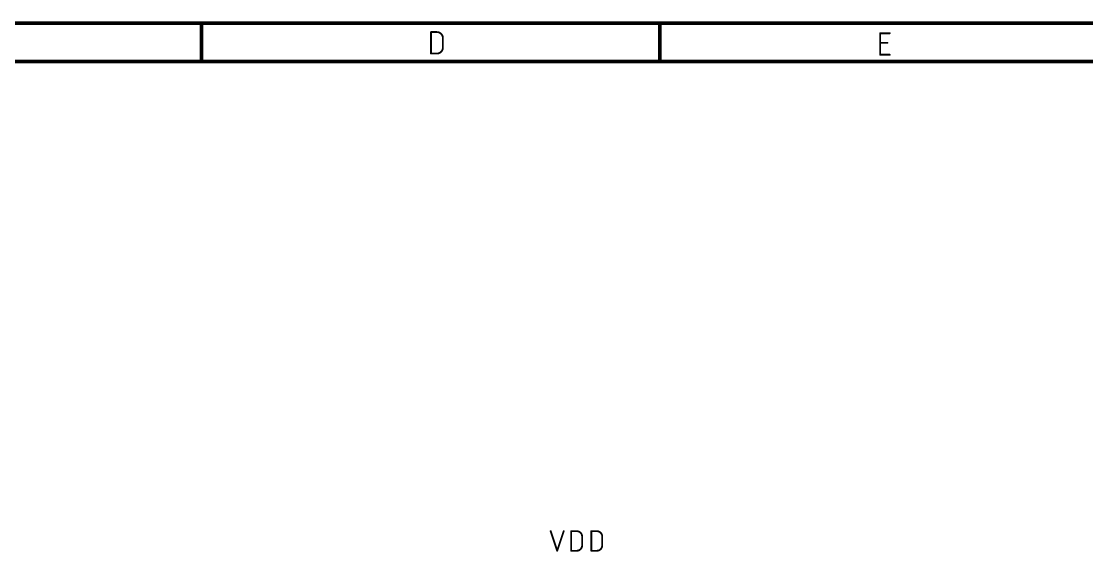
# Model space of a CAD drawing. Extents: x 0 to 388, y 0 to 261.
# Drawn here: x 99.1 to 187.4, y 216.5 to 260.5 of the extents above; entities that cross this region are included whole.
import ezdxf

# ---------------------------------------------------------------- set-up
doc = ezdxf.new("R2010")
doc.units = 0
doc.layers.add('94', color=14, linetype='CONTINUOUS')
doc.layers.add('96', color=250, linetype='CONTINUOUS')

msp = doc.modelspace()

# ---------------------------------------------------------------- linework, layer by layer
at = {"layer": '94'}
for points, const_width in [([(387.35, 260.35), (0, 260.35)], 0.3048), ([(114, 260.2), (114, 257.3)], 0.3048), ([(152, 260.2), (152, 257.2)], 0.3048), ([(133.0242, 257.8322), (133.0242, 259.6102)], 0.1524), ([(133.0242, 259.6102), (133.5181, 259.6102)], 0.1524), ([(134.012, 259.1163), (134.012, 258.3261)], 0.1524), ([(170.2762, 257.7322), (170.2762, 259.5102)], 0.1524), ([(170.2762, 259.5102), (171.0664, 259.5102)], 0.1524), ([(170.2762, 258.72), (170.8689, 258.72)], 0.1524), ([(384.175, 257.175), (3.175, 257.175)], 0.3048), ([(133.5181, 257.8322), (133.0242, 257.8322)], 0.1524), ([(171.0664, 257.7322), (170.2762, 257.7322)], 0.1524)]:
    msp.add_lwpolyline(points, dxfattribs=dict(at, const_width=const_width))
for points, const_width in [([(114.0762, 260.2, 1), (113.9238, 260.2)], 0.1524), ([(152.0762, 260.2, 1), (151.9238, 260.2)], 0.1524), ([(133.0623, 259.6102, 1), (132.9861, 259.6102)], 0.0762), ([(133.0242, 259.6483, 1), (133.0242, 259.5721)], 0.0762), ([(134.012, 259.1163, 0.4142), (133.5181, 259.6102)], 0.1524), ([(133.5181, 259.6483, 1), (133.5181, 259.5721)], 0.0762), ([(133.5181, 259.5721, 1), (133.5181, 259.6483)], 0.0762), ([(134.0501, 259.1163, 1), (133.9739, 259.1163)], 0.0762), ([(133.9739, 259.1163, 1), (134.0501, 259.1163)], 0.0762), ([(170.3143, 259.5102, 1), (170.2381, 259.5102)], 0.0762), ([(170.2762, 259.5483, 1), (170.2762, 259.4721)], 0.0762), ([(171.0664, 259.4721, 1), (171.0664, 259.5483)], 0.0762), ([(133.5181, 257.8322, 0.4142), (134.012, 258.3261)], 0.1524), ([(134.0501, 258.3261, 1), (133.9739, 258.3261)], 0.0762), ([(133.9739, 258.3261, 1), (134.0501, 258.3261)], 0.0762), ([(170.2762, 258.7581, 1), (170.2762, 258.6819)], 0.0762), ([(170.8689, 258.6819, 1), (170.8689, 258.7581)], 0.0762), ([(113.9238, 257.3, 1), (114.0762, 257.3)], 0.1524), ([(133.0242, 257.8703, 1), (133.0242, 257.7941)], 0.0762), ([(132.9861, 257.8322, 1), (133.0623, 257.8322)], 0.0762), ([(133.5181, 257.8703, 1), (133.5181, 257.7941)], 0.0762), ([(133.5181, 257.7941, 1), (133.5181, 257.8703)], 0.0762), ([(151.9238, 257.2, 1), (152.0762, 257.2)], 0.1524), ([(170.2762, 257.7703, 1), (170.2762, 257.6941)], 0.0762), ([(170.2381, 257.7322, 1), (170.3143, 257.7322)], 0.0762), ([(171.0664, 257.6941, 1), (171.0664, 257.7703)], 0.0762)]:
    msp.add_lwpolyline(points, format="xyb", dxfattribs=dict(at, const_width=const_width))
at = {"layer": '96', "const_width": 0.1524}
for points in [[(142.9512, 218.2368), (143.4931, 216.6112)], [(143.4931, 216.6112), (144.0349, 218.2368)], [(144.6567, 216.6112), (144.6567, 218.2368)], [(144.6567, 218.2368), (145.1083, 218.2368)], [(146.3241, 216.6112), (146.3241, 218.2368)], [(146.3241, 218.2368), (146.7756, 218.2368)], [(145.5599, 217.7852), (145.5599, 217.0628)], [(147.2272, 217.7852), (147.2272, 217.0628)], [(145.1083, 216.6112), (144.6567, 216.6112)], [(146.7756, 216.6112), (146.3241, 216.6112)]]:
    msp.add_lwpolyline(points, dxfattribs=at)
at = {"layer": '96'}
for points, const_width in [([(142.9873, 218.2488, 1), (142.9151, 218.2248)], 0.0762), ([(144.0711, 218.2248, 1), (143.9988, 218.2488)], 0.0762), ([(144.6948, 218.2368, 1), (144.6186, 218.2368)], 0.0762), ([(144.6567, 218.2749, 1), (144.6567, 218.1987)], 0.0762), ([(145.5599, 217.7852, 0.4142), (145.1083, 218.2368)], 0.1524), ([(145.1083, 218.2749, 1), (145.1083, 218.1987)], 0.0762), ([(145.1083, 218.1987, 1), (145.1083, 218.2749)], 0.0762), ([(146.3622, 218.2368, 1), (146.286, 218.2368)], 0.0762), ([(146.3241, 218.2749, 1), (146.3241, 218.1987)], 0.0762), ([(147.2272, 217.7852, 0.4142), (146.7756, 218.2368)], 0.1524), ([(146.7756, 218.2749, 1), (146.7756, 218.1987)], 0.0762), ([(146.7756, 218.1987, 1), (146.7756, 218.2749)], 0.0762), ([(145.5979, 217.7852, 1), (145.5218, 217.7852)], 0.0762), ([(145.5218, 217.7852, 1), (145.5979, 217.7852)], 0.0762), ([(147.2653, 217.7852, 1), (147.1891, 217.7852)], 0.0762), ([(147.1891, 217.7852, 1), (147.2653, 217.7852)], 0.0762), ([(143.4569, 216.6232, 1), (143.5292, 216.5992)], 0.0762), ([(143.4569, 216.5992, 1), (143.5292, 216.6232)], 0.0762), ([(144.6567, 216.6493, 1), (144.6567, 216.5731)], 0.0762), ([(144.6186, 216.6112, 1), (144.6948, 216.6112)], 0.0762), ([(145.1083, 216.6112, 0.4142), (145.5599, 217.0628)], 0.1524), ([(145.1083, 216.6493, 1), (145.1083, 216.5731)], 0.0762), ([(145.1083, 216.5731, 1), (145.1083, 216.6493)], 0.0762), ([(145.5979, 217.0628, 1), (145.5218, 217.0628)], 0.0762), ([(145.5218, 217.0628, 1), (145.5979, 217.0628)], 0.0762), ([(146.3241, 216.6493, 1), (146.3241, 216.5731)], 0.0762), ([(146.286, 216.6112, 1), (146.3622, 216.6112)], 0.0762), ([(146.7756, 216.6112, 0.4142), (147.2272, 217.0628)], 0.1524), ([(146.7756, 216.6493, 1), (146.7756, 216.5731)], 0.0762), ([(146.7756, 216.5731, 1), (146.7756, 216.6493)], 0.0762), ([(147.2653, 217.0628, 1), (147.1891, 217.0628)], 0.0762), ([(147.1891, 217.0628, 1), (147.2653, 217.0628)], 0.0762)]:
    msp.add_lwpolyline(points, format="xyb", dxfattribs=dict(at, const_width=const_width))

doc.saveas('drawing.dxf')
